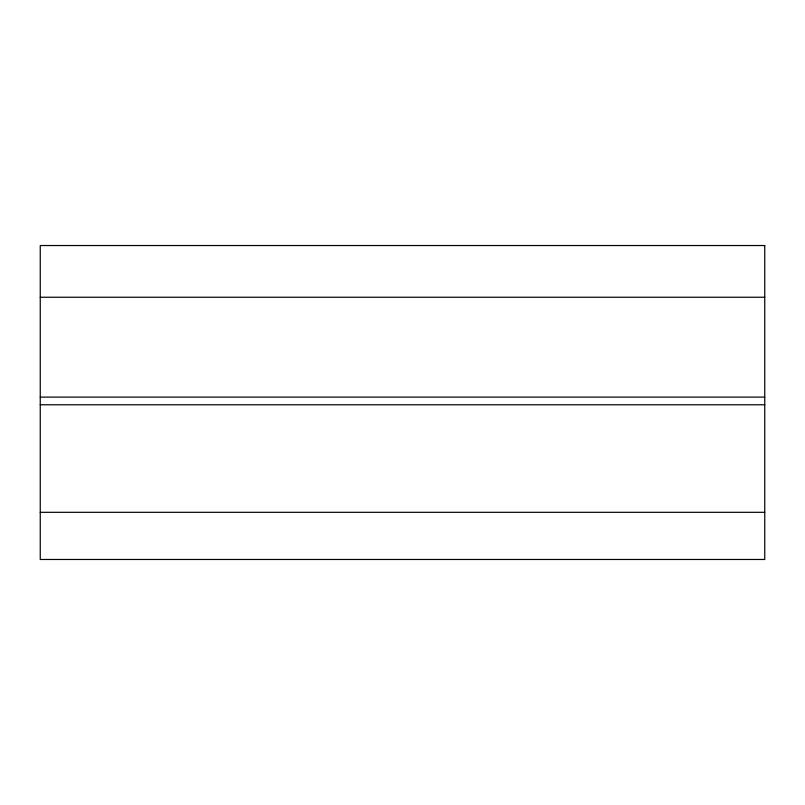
<?xml version="1.0" encoding="UTF-8"?>
<svg xmlns="http://www.w3.org/2000/svg" width="805" height="805" viewBox="0 0 805 805"><rect width="100%" height="100%" fill="white"/><g stroke="black" fill="none" stroke-linecap="round" stroke-linejoin="round"><path stroke-width="1.21" d="M40.25 297.246L764.75 297.246M40.25 397.107L764.75 397.107M40.25 404.774L764.75 404.774M40.25 512.312L764.75 512.312M764.75 245.525L40.25 245.525L40.25 559.475L764.75 559.475L764.75 245.525"/></g></svg>
